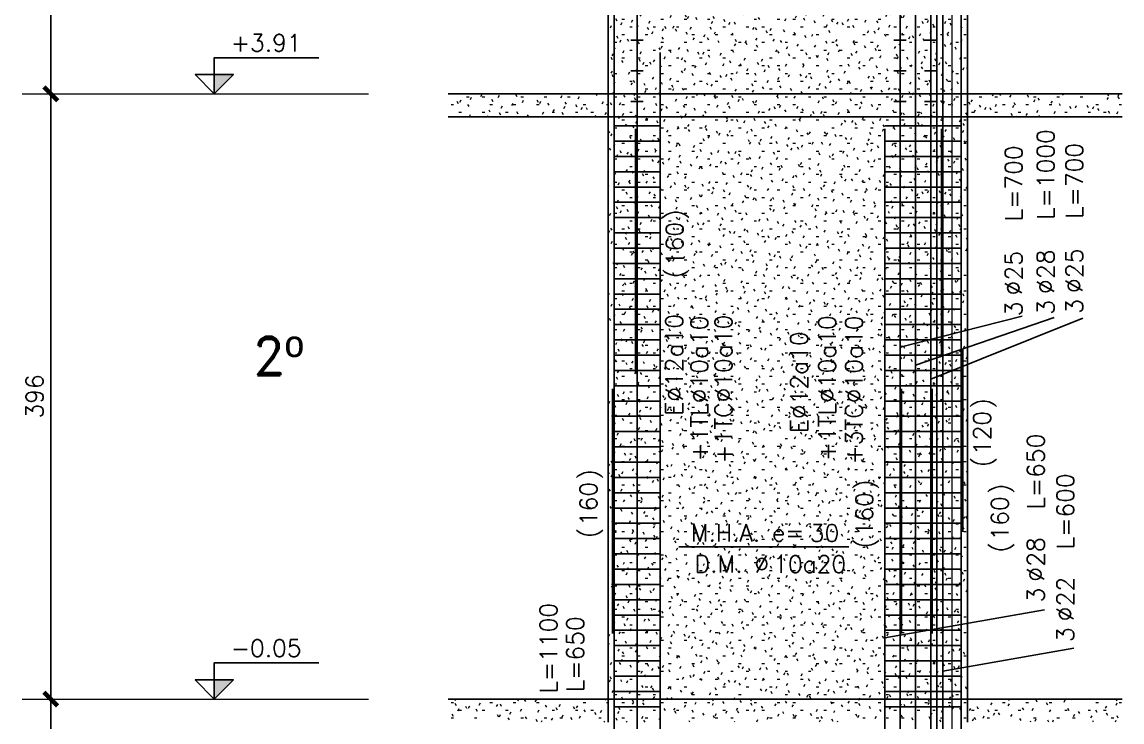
# Model space of a CAD drawing. Extents: x -58 to 5689, y 66 to 4123.
# Drawn here: x 2416 to 3136, y 2536 to 2994 of the extents above; entities that cross this region are included whole.
import ezdxf
from ezdxf.enums import TextEntityAlignment as Align

# ---------------------------------------------------------------- set-up
doc = ezdxf.new("R2010")
doc.units = 0
doc.header["$LTSCALE"] = 30
doc.header["$MEASUREMENT"] = 0
doc.linetypes.add('EJEEb$0$RLE-PROYECCION', pattern=[0.71438, 0.47625, -0.23813])
doc.layers.get('0').update_dxf_attribs({"linetype": 'CONTINUOUS'})
for name, color, linetype in [('EJEEb$0$fe', 7, 'CONTINUOUS'), ('EJEEb$0$RLA-FE', 7, 'CONTINUOUS'), ('EJEEb$0$RLA-TEXTOS-FE', 9, 'CONTINUOUS'), ('EJEEb$0$RLA-TEXTOS2', 6, 'CONTINUOUS'), ('EJEEb$0$TEXTOS-FE', 9, 'CONTINUOUS'), ('EJEEb$0$TEXTOS1', 9, 'CONTINUOUS')]:
    doc.layers.add(name, color=color, linetype=linetype)
doc.layers.add('EJEEb$0$RLA-ACHURADO', color=30, linetype='EJEEb$0$RLE-PROYECCION', lineweight=15, transparency=0.7)
for name, color, linetype, lineweight in [('EJEEb$0$RLA-CONTORNO', 30, 'CONTINUOUS', 25), ('EJEEb$0$RLA-EJES', 1, 'CONTINUOUS', 9), ('EJEEb$0$RLA-NIVEL-1', 1, 'CONTINUOUS', 9)]:
    doc.layers.add(name, color=color, linetype=linetype, lineweight=lineweight)
doc.styles.add('EJEEb$0$RomanD', font='romand__.ttf', dxfattribs={"height": 32.5})
doc.styles.add('EJEEb$0$ROMANS', font='romans.shx', dxfattribs={"height": 11.25})
doc.dimstyles.new('EJEEb$0$ING50', dxfattribs={"dimscale": 50, "dimtxt": 0.27, "dimasz": 0.3, "dimexe": 0, "dimexo": 0, "dimgap": 0.1, "dimtad": 1, "dimdec": 1, "dimzin": 12, "dimdsep": 46, "dimtxsty": 'EJEEb$0$ROMANS', "dimblk": 'EJEEb$0$TICK1', "dimblk1": 'EJEEb$0$TICK1', "dimblk2": 'EJEEb$0$TICK1', "dimcen": 0.09, "dimclrd": 2, "dimclre": 1, "dimclrt": 3, "dimadec": 0, "dimazin": 0, "dimtfac": 1, "dimtdec": 0, "dimtix": 1, "dimtmove": 2, "dimatfit": 3, "dimldrblk": 'EJEEb$0$TICK1', "dimfxl": 0, "dimfxlon": 1, "dimtolj": 1, "dimtzin": 0, "dimarcsym": 0})
pattern_1 = [(0, (-102.35, -336.7), (20.32, 5.08), [1.676, -13.564, 1.676, -13.564, -81.28]), (0, (-102.35, -336.7), (20.32, 5.08), [-30.48, 1.676, -28.804, 1.676, -13.564, -35.56]), (0, (-102.35, -336.7), (20.32, 5.08), [-76.2, 1.676, -8.484, 1.676, -23.724]), (120, (-94.73, -334.16), (-14.55941, 15.057636), [1.676, -13.564, 1.676, -13.564, -81.28]), (120, (-94.73, -334.16), (-14.55941, 15.057636), [-30.48, 1.676, -28.804, 1.676, -13.564, -35.56]), (120, (-94.73, -334.16), (-14.55941, 15.057636), [-76.2, 1.676, -8.484, 1.676, -23.724]), (240, (-92.19, -324), (-5.76059, -20.137636), [1.676, -13.564, 1.676, -13.564, -81.28]), (240, (-92.19, -324), (-5.76059, -20.137636), [-30.48, 1.676, -28.804, 1.676, -13.564, -35.56]), (240, (-92.19, -324), (-5.76059, -20.137636), [-76.2, 1.676, -8.484, 1.676, -23.724])]

# ---------------------------------------------------------------- blocks, each defined once
blk = doc.blocks.new('EJEEb$0$TICK1')
at = {"color": 2}
for points in [[(0, 0), (-1, 0)], [(0, 0), (1, 0)]]:
    blk.add_lwpolyline(points, dxfattribs=at)
at = {"color": 2, "const_width": 0.2}
blk.add_lwpolyline([(-0.3, -0.3), (0.3, 0.3)], dxfattribs=at)
blk = doc.blocks.new('EJEEb$0$DIMBLOCK4-EJE Ec')
at = {"color": 2, "lineweight": -2, "transparency": 16777216}
blk.add_line((-569.26, -386), (-569.26, -20), dxfattribs=at)
at = {"color": 2, "lineweight": -2, "transparency": 16777216, "xscale": 15, "yscale": 15, "zscale": 15}
for p, rotation in [((-569.26, -5), 90), ((-569.26, -401), 270)]:
    blk.add_blockref('EJEEb$0$TICK1', p, dxfattribs=dict(at, rotation=rotation))
at = {"color": 3, "transparency": 16777216, "insert": (-579.88, -203), "char_height": 11.25, "attachment_point": 5, "rotation": 90, "style": 'EJEEb$0$ROMANS'}
blk.add_mtext('\\A1;396', dxfattribs=at)
blk = doc.blocks.new('EJEEb$0$DIMBLOCK5-EJE Ec')
at = {"color": 2, "lineweight": -2, "transparency": 16777216}
blk.add_line((-569.26, 10), (-569.26, 376), dxfattribs=at)
at = {"color": 2, "lineweight": -2, "transparency": 16777216, "xscale": 15, "yscale": 15, "zscale": 15}
for p, rotation in [((-569.26, 391), 90), ((-569.26, -5), 270)]:
    blk.add_blockref('EJEEb$0$TICK1', p, dxfattribs=dict(at, rotation=rotation))
at = {"color": 3, "transparency": 16777216, "insert": (-579.88, 193), "char_height": 11.25, "attachment_point": 5, "rotation": 90, "style": 'EJEEb$0$ROMANS'}
blk.add_mtext('\\A1;396', dxfattribs=at)
blk = doc.blocks.new('EJEEb$0$DIMBLOCK6-EJE Ec')
at = {"color": 2, "lineweight": -2, "transparency": 16777216}
blk.add_line((-569.26, 406), (-569.26, 772), dxfattribs=at)
at = {"color": 2, "lineweight": -2, "transparency": 16777216, "xscale": 15, "yscale": 15, "zscale": 15}
for p, rotation in [((-569.26, 787), 90), ((-569.26, 391), 270)]:
    blk.add_blockref('EJEEb$0$TICK1', p, dxfattribs=dict(at, rotation=rotation))
at = {"color": 3, "transparency": 16777216, "insert": (-579.88, 589), "char_height": 11.25, "attachment_point": 5, "rotation": 90, "style": 'EJEEb$0$ROMANS'}
blk.add_mtext('\\A1;396', dxfattribs=at)
blk = doc.blocks.new('EJEEb$0$nivel-el')
blk.add_hatch(color=1).paths.add_polyline_path([(0, 0), (12.5, 12.5), (0, 12.5)])
at = {"color": 3}
blk.add_lwpolyline([(0, 0), (12.5, 12.5), (-12.5, 12.5), (0, 0), (0, 23.61), (68.35, 23.61)], dxfattribs=at)
blk.add_lwpolyline([(0, 0), (12.5, 12.5), (0, 12.5), (0, 0)])
at = {"color": 3, "style": 'EJEEb$0$ROMANS', "flags": 4}
blk.add_attdef('%%P0.00', text='', height=11.25, dxfattribs=at).set_placement((33.96, 27.67), align=Align.CENTER)
blk = doc.blocks.new('*U280')
at = {"layer": 'EJEEb$0$RLA-FE'}
for p, q in [((-0.28, 0), (1067.93, 0)), ((1067.93, 0), (1117.93, 0)), ((1118.21, 0), (1150, 0)), ((1150, 0), (1150, 0))]:
    blk.add_line(p, q, dxfattribs=at)
at = {"layer": 'EJEEb$0$RLA-FE', "color": 3, "style": 'EJEEb$0$ROMANS', "flags": 8}
for tag, p in [('F=', (483.44, 9.32)), ('NUM', (497.85, 9.32))]:
    blk.add_attdef(tag, text='', height=11.25, dxfattribs=at).set_placement(p, align=Align.RIGHT)
at = {"layer": 'EJEEb$0$RLA-FE', "color": 3, "style": 'EJEEb$0$ROMANS'}
for tag, p, flags in [('PHI', (501.46, 9.54), 14), ('DIAM', (511.6, 9.32), 12), ('MINUS', (533.62, 9.32), 13), ('MARK', (547.01, 9.32), 13), ('TEXTO_FE1', (550.31, 9.32), 8), ('TEXTO_FE2', (617.83, 9.34), 8), ('TIPO', (573.8, -75.78), 13), ('NVECES', (559.93, -94.72), 13), ('NUMFE', (563.86, -114.48), 13), ('CAPA', (572.06, -133.6), 13), ('DESPLAZA', (278.34, -151.59), 13), ('ESPACIO', (284.39, -169.95), 13), ('CANT', (298.23, -188.75), 13)]:
    blk.add_attdef(tag, p, '', height=11.25, dxfattribs=dict(at, flags=flags))
blk = doc.blocks.new('*U283')
at = {"layer": 'EJEEb$0$RLA-FE'}
for p, q in [((0, 0), (0, 0)), ((0, 0), (618.21, 0)), ((618.21, 0), (668.21, 0)), ((668.21, 0), (700, 0)), ((700, 0), (700, 0))]:
    blk.add_line(p, q, dxfattribs=at)
at = {"layer": 'EJEEb$0$RLA-FE', "color": 3, "style": 'EJEEb$0$ROMANS', "flags": 8}
for tag, p in [('F=', (440.78, 43)), ('NUM', (455.19, 43))]:
    blk.add_attdef(tag, text='', height=11.25, dxfattribs=at).set_placement(p, align=Align.RIGHT)
at = {"layer": 'EJEEb$0$RLA-FE', "color": 3, "style": 'EJEEb$0$ROMANS'}
for tag, p, flags in [('PHI', (459.09, 43.22), 14), ('DIAM', (468.94, 43), 12), ('MINUS', (490.96, 43), 13), ('MARK', (504.35, 43), 13), ('TEXTO_FE1', (507.65, 43), 8), ('TEXTO_FE2', (575.17, 43.02), 8), ('TIPO', (348.8, -75.78), 13), ('NVECES', (334.93, -94.72), 13), ('NUMFE', (338.86, -114.48), 13), ('CAPA', (347.06, -133.6), 13), ('DESPLAZA', (278.34, -151.59), 13), ('ESPACIO', (284.39, -169.95), 13), ('CANT', (298.23, -188.75), 13)]:
    blk.add_attdef(tag, p, '', height=11.25, dxfattribs=dict(at, flags=flags))
blk = doc.blocks.new('*U282')
at = {"layer": 'EJEEb$0$RLA-FE', "color": 6}
blk.add_line((0, 1), (160, 1), dxfattribs=at)
at = {"layer": 'EJEEb$0$RLA-FE', "color": 3, "style": 'EJEEb$0$ROMANS', "flags": 8}
for tag, p in [('(', (65.66, 11.14)), ('EMP', (84.68, 11.14)), (')', (103.99, 11.14))]:
    blk.add_attdef(tag, text='', height=11.25, dxfattribs=at).set_placement(p, align=Align.CENTER)
blk = doc.blocks.new('*U286')
at = {"layer": 'EJEEb$0$RLA-FE'}
for p, q in [((0, 0), (0, 0)), ((0, 0), (568.21, 0)), ((568.21, 0), (618.21, 0)), ((618.21, 0), (650, 0)), ((650, 0), (650, 0))]:
    blk.add_line(p, q, dxfattribs=at)
at = {"layer": 'EJEEb$0$RLA-FE', "color": 3, "style": 'EJEEb$0$ROMANS', "flags": 8}
for tag, p in [('F=', (209.16, 34.85)), ('NUM', (223.56, 34.85))]:
    blk.add_attdef(tag, text='', height=11.25, dxfattribs=at).set_placement(p, align=Align.RIGHT)
at = {"layer": 'EJEEb$0$RLA-FE', "color": 3, "style": 'EJEEb$0$ROMANS'}
for tag, p, flags in [('PHI', (227.46, 35.06), 14), ('DIAM', (237.32, 34.85), 12), ('MINUS', (259.33, 34.85), 13), ('MARK', (272.73, 34.85), 13), ('TEXTO_FE1', (281.48, 34.85), 8), ('TEXTO_FE2', (343.55, 34.87), 8), ('TIPO', (323.8, -75.78), 13), ('NVECES', (309.93, -94.72), 13), ('NUMFE', (313.86, -114.48), 13), ('CAPA', (322.06, -133.6), 13), ('DESPLAZA', (278.34, -151.59), 13), ('ESPACIO', (284.39, -169.95), 13), ('CANT', (298.23, -188.75), 13)]:
    blk.add_attdef(tag, p, '', height=11.25, dxfattribs=dict(at, flags=flags))
blk = doc.blocks.new('*U289')
at = {"layer": 'EJEEb$0$RLA-FE'}
for p, q in [((0, 0), (0, 0)), ((0, 0), (518.21, 0)), ((518.21, 0), (568.21, 0)), ((568.21, 0), (600, 0)), ((600, 0), (600, 0))]:
    blk.add_line(p, q, dxfattribs=at)
at = {"layer": 'EJEEb$0$RLA-FE', "color": 3, "style": 'EJEEb$0$ROMANS', "flags": 8}
for tag, p in [('F=', (271.98, 39.32)), ('NUM', (286.39, 39.32))]:
    blk.add_attdef(tag, text='', height=11.25, dxfattribs=at).set_placement(p, align=Align.RIGHT)
at = {"layer": 'EJEEb$0$RLA-FE', "color": 3, "style": 'EJEEb$0$ROMANS'}
for tag, p, flags in [('PHI', (290.29, 39.54), 14), ('DIAM', (300.14, 39.32), 12), ('MINUS', (322.16, 39.32), 13), ('MARK', (335.55, 39.32), 13), ('TEXTO_FE1', (338.85, 39.32), 8), ('TEXTO_FE2', (406.38, 39.34), 8), ('TIPO', (298.8, -75.78), 13), ('NVECES', (284.93, -94.72), 13), ('NUMFE', (288.86, -114.48), 13), ('CAPA', (297.06, -133.6), 13), ('DESPLAZA', (278.34, -151.59), 13), ('ESPACIO', (284.39, -169.95), 13), ('CANT', (298.23, -188.75), 13)]:
    blk.add_attdef(tag, p, '', height=11.25, dxfattribs=dict(at, flags=flags))
blk = doc.blocks.new('*U288')
at = {"layer": 'EJEEb$0$RLA-FE', "color": 6}
blk.add_line((0, 1), (160, 1), dxfattribs=at)
at = {"layer": 'EJEEb$0$RLA-FE', "color": 3, "style": 'EJEEb$0$ROMANS', "flags": 8}
for tag, p in [('(', (65.66, -30.15)), ('EMP', (84.68, -30.15)), (')', (103.99, -30.15))]:
    blk.add_attdef(tag, text='', height=11.25, dxfattribs=at).set_placement(p, align=Align.CENTER)
blk = doc.blocks.new('*U291')
at = {"layer": 'EJEEb$0$RLA-FE'}
for p, q in [((0, 0), (1018.21, 0)), ((1018.21, 0), (1068.21, 0)), ((1068.21, 0), (1100, 0)), ((1100, 0), (1100, 0))]:
    blk.add_line(p, q, dxfattribs=at)
at = {"layer": 'EJEEb$0$RLA-FE', "color": 3, "style": 'EJEEb$0$ROMANS', "flags": 8}
for tag, p in [('F=', (609.63, 67.35)), ('NUM', (624.04, 67.35))]:
    blk.add_attdef(tag, text='', height=11.25, dxfattribs=at).set_placement(p, align=Align.RIGHT)
at = {"layer": 'EJEEb$0$RLA-FE', "color": 3, "style": 'EJEEb$0$ROMANS'}
for tag, p, flags in [('PHI', (627.93, 67.56), 14), ('DIAM', (637.79, 67.35), 12), ('MINUS', (659.8, 67.35), 13), ('MARK', (673.2, 67.35), 13), ('TEXTO_FE1', (680.62, 67.35), 8), ('TEXTO_FE2', (725.01, 67.36), 8), ('TIPO', (548.8, -75.78), 13), ('NVECES', (534.93, -94.72), 13), ('NUMFE', (538.86, -114.48), 13), ('CAPA', (547.06, -133.6), 13), ('DESPLAZA', (278.34, -151.59), 13), ('ESPACIO', (284.39, -169.95), 13), ('CANT', (298.23, -188.75), 13)]:
    blk.add_attdef(tag, p, '', height=11.25, dxfattribs=dict(at, flags=flags))
blk = doc.blocks.new('*U296')
at = {"layer": 'EJEEb$0$RLA-FE'}
for p, q in [((0, 0), (1078.21, 0)), ((1078.21, 0), (1128.21, 0)), ((1128.21, 0), (1160, 0)), ((1160, 0), (1160, 0))]:
    blk.add_line(p, q, dxfattribs=at)
at = {"layer": 'EJEEb$0$RLA-FE', "color": 3, "style": 'EJEEb$0$ROMANS', "flags": 8}
for tag, p in [('F=', (484, -19.89)), ('NUM', (498.41, -19.89))]:
    blk.add_attdef(tag, text='', height=11.25, dxfattribs=at).set_placement(p, align=Align.RIGHT)
at = {"layer": 'EJEEb$0$RLA-FE', "color": 3, "style": 'EJEEb$0$ROMANS'}
for tag, p, flags in [('PHI', (502.3, -19.68), 12), ('DIAM', (512.16, -19.89), 12), ('MINUS', (534.18, -19.89), 13), ('MARK', (547.57, -19.89), 13), ('TEXTO_FE1', (555.31, -19.89), 8), ('TEXTO_FE2', (622.83, -19.88), 8), ('TIPO', (578.8, -57.92), 13), ('NVECES', (564.93, -76.86), 13), ('NUMFE', (568.86, -96.62), 13), ('CAPA', (577.06, -115.74), 13), ('DESPLAZA', (277.18, -134.17), 13), ('ESPACIO', (283.22, -152.53), 13), ('CANT', (297.06, -171.33), 13)]:
    blk.add_attdef(tag, p, '', height=11.25, dxfattribs=dict(at, flags=flags))
blk = doc.blocks.new('*U297')
at = {"layer": 'EJEEb$0$RLA-FE'}
for q in [(0, 0), (818.21, 0)]:
    blk.add_line((0, 0), q, dxfattribs=at)
at = {"layer": 'EJEEb$0$RLA-FE', "color": 3, "style": 'EJEEb$0$ROMANS', "flags": 8}
for tag, p in [('F=', (418.37, -31.62)), ('NUM', (432.77, -31.62))]:
    blk.add_attdef(tag, text='', height=11.25, dxfattribs=at).set_placement(p, align=Align.RIGHT)
at = {"layer": 'EJEEb$0$RLA-FE', "color": 3, "style": 'EJEEb$0$ROMANS'}
for tag, p, flags in [('PHI', (436.67, -31.4), 12), ('DIAM', (446.53, -31.62), 12), ('MINUS', (468.54, -31.62), 13), ('MARK', (481.94, -31.62), 13), ('TEXTO_FE1', (485.24, -31.62), 8), ('TEXTO_FE2', (552.76, -31.6), 8), ('TIPO', (448.8, -57.92), 13), ('NVECES', (434.93, -76.86), 13), ('NUMFE', (438.86, -96.62), 13), ('CAPA', (447.06, -115.74), 13), ('DESPLAZA', (277.18, -134.17), 13), ('ESPACIO', (283.22, -152.53), 13), ('CANT', (297.06, -171.33), 13)]:
    blk.add_attdef(tag, p, '', height=11.25, dxfattribs=dict(at, flags=flags))
blk = doc.blocks.new('*U299')
at = {"layer": 'EJEEb$0$RLA-FE', "color": 6}
blk.add_line((16.4, -1), (136.4, -1), dxfattribs=at)
at = {"layer": 'EJEEb$0$RLA-FE', "color": 3, "style": 'EJEEb$0$ROMANS', "flags": 8}
for tag, p in [('(', (45.66, -19.26)), (')', (83.99, -19.26)), ('EMP', (64.68, -19.26))]:
    blk.add_attdef(tag, text='', height=11.25, dxfattribs=at).set_placement(p, align=Align.CENTER)
blk = doc.blocks.new('*U303')
at = {"layer": 'EJEEb$0$RLA-FE'}
for p, q in [((0, 0), (0, 0)), ((0, 0), (518.21, 0)), ((518.21, 0), (568.21, 0)), ((568.21, 0), (600, 0)), ((600, 0), (600, 0))]:
    blk.add_line(p, q, dxfattribs=at)
at = {"layer": 'EJEEb$0$RLA-FE', "color": 3, "style": 'EJEEb$0$ROMANS'}
for tag, p, flags in [('TIPO', (298.8, -57.92), 13), ('NVECES', (284.93, -76.86), 13), ('PHI', (277.85, -85.47), 12), ('DIAM', (287.71, -85.68), 12), ('MINUS', (309.72, -85.68), 13), ('MARK', (323.12, -85.68), 13), ('TEXTO_FE1', (325, -85.68), 8), ('TEXTO_FE2', (392.52, -85.66), 8), ('NUMFE', (288.86, -96.62), 13), ('CAPA', (297.06, -115.74), 13), ('DESPLAZA', (277.18, -134.17), 13), ('ESPACIO', (283.22, -152.53), 13), ('CANT', (297.06, -171.33), 13)]:
    blk.add_attdef(tag, p, '', height=11.25, dxfattribs=dict(at, flags=flags))
at = {"layer": 'EJEEb$0$RLA-FE', "color": 3, "style": 'EJEEb$0$ROMANS', "flags": 8}
for tag, p in [('F=', (259.55, -85.68)), ('NUM', (273.95, -85.68))]:
    blk.add_attdef(tag, text='', height=11.25, dxfattribs=at).set_placement(p, align=Align.RIGHT)
blk = doc.blocks.new('*U305')
at = {"layer": 'EJEEb$0$RLA-FE'}
for q in [(0, 0), (878.21, 0)]:
    blk.add_line((0, 0), q, dxfattribs=at)
at = {"layer": 'EJEEb$0$RLA-FE', "color": 3, "style": 'EJEEb$0$ROMANS', "flags": 8}
for tag, p in [('F=', (286.27, -61.56)), ('NUM', (300.68, -61.56))]:
    blk.add_attdef(tag, text='', height=11.25, dxfattribs=at).set_placement(p, align=Align.RIGHT)
at = {"layer": 'EJEEb$0$RLA-FE', "color": 3, "style": 'EJEEb$0$ROMANS'}
for tag, p, flags in [('PHI', (304.58, -61.35), 12), ('DIAM', (314.43, -61.56), 12), ('MINUS', (336.45, -61.56), 13), ('MARK', (349.84, -61.56), 13), ('TEXTO_FE1', (353.14, -61.56), 8), ('TEXTO_FE2', (420.67, -61.55), 8), ('TIPO', (478.8, -57.92), 13), ('NVECES', (464.93, -76.86), 13), ('NUMFE', (468.86, -96.62), 13), ('CAPA', (477.06, -115.74), 13), ('DESPLAZA', (277.18, -134.17), 13), ('ESPACIO', (283.22, -152.53), 13), ('CANT', (297.06, -171.33), 13)]:
    blk.add_attdef(tag, p, '', height=11.25, dxfattribs=dict(at, flags=flags))
blk = doc.blocks.new('*U306')
at = {"layer": 'EJEEb$0$RLA-FE', "color": 6}
blk.add_line((0, 1), (147.5, 1), dxfattribs=at)
at = {"layer": 'EJEEb$0$RLA-FE', "color": 3, "style": 'EJEEb$0$ROMANS', "flags": 8}
for tag, p in [('(', (59.41, 9.14)), (')', (97.74, 9.14)), ('EMP', (78.43, 9.14))]:
    blk.add_attdef(tag, text='', height=11.25, dxfattribs=at).set_placement(p, align=Align.CENTER)
blk = doc.blocks.new('*U307')
at = {"layer": 'EJEEb$0$RLA-FE'}
for p, q in [((0, 0), (1068.21, 0)), ((1068.21, 0), (1118.21, 0)), ((1118.21, 0), (1150, 0)), ((1150, 0), (1150, 0))]:
    blk.add_line(p, q, dxfattribs=at)
at = {"layer": 'EJEEb$0$RLA-FE', "color": 3, "style": 'EJEEb$0$ROMANS'}
for tag, p, flags in [('TIPO', (573.8, -57.92), 13), ('PHI', (501.74, -79.68), 12), ('DIAM', (511.6, -79.89), 12), ('MINUS', (533.62, -79.89), 13), ('MARK', (547.01, -79.89), 13), ('TEXTO_FE1', (550.31, -79.89), 8), ('NVECES', (559.93, -76.86), 13), ('TEXTO_FE2', (617.83, -79.88), 8), ('NUMFE', (563.86, -96.62), 13), ('CAPA', (572.06, -115.74), 13), ('DESPLAZA', (277.18, -134.17), 13), ('ESPACIO', (283.22, -152.53), 13), ('CANT', (297.06, -171.33), 13)]:
    blk.add_attdef(tag, p, '', height=11.25, dxfattribs=dict(at, flags=flags))
at = {"layer": 'EJEEb$0$RLA-FE', "color": 3, "style": 'EJEEb$0$ROMANS', "flags": 8}
for tag, p in [('F=', (483.44, -79.89)), ('NUM', (497.85, -79.89))]:
    blk.add_attdef(tag, text='', height=11.25, dxfattribs=at).set_placement(p, align=Align.RIGHT)
blk = doc.blocks.new('*U314')
at = {"layer": 'EJEEb$0$RLA-FE'}
for p, q in [((0, 0), (0, 0)), ((0, 0), (618.21, 0)), ((618.21, 0), (668.21, 0)), ((668.21, 0), (700, 0)), ((700, 0), (700, 0))]:
    blk.add_line(p, q, dxfattribs=at)
at = {"layer": 'EJEEb$0$RLA-FE', "color": 3, "style": 'EJEEb$0$ROMANS'}
for tag, p, flags in [('TIPO', (348.8, -57.92), 13), ('NVECES', (334.93, -76.86), 13), ('NUMFE', (338.86, -96.62), 13), ('PHI', (222.59, -99.33), 12), ('DIAM', (232.45, -99.54), 12), ('MINUS', (254.47, -99.54), 13), ('MARK', (267.86, -99.54), 13), ('TEXTO_FE1', (271.16, -99.54), 8), ('TEXTO_FE2', (338.68, -99.52), 8), ('CAPA', (347.06, -115.74), 13), ('DESPLAZA', (277.18, -134.17), 13), ('ESPACIO', (283.22, -152.53), 13), ('CANT', (297.06, -171.33), 13)]:
    blk.add_attdef(tag, p, '', height=11.25, dxfattribs=dict(at, flags=flags))
at = {"layer": 'EJEEb$0$RLA-FE', "color": 3, "style": 'EJEEb$0$ROMANS', "flags": 8}
for tag, p in [('F=', (204.29, -99.54)), ('NUM', (218.7, -99.54))]:
    blk.add_attdef(tag, text='', height=11.25, dxfattribs=at).set_placement(p, align=Align.RIGHT)
blk = doc.blocks.new('*U309')
at = {"layer": 'EJEEb$0$RLA-FE', "color": 6}
blk.add_line((0, -1), (160, -1), dxfattribs=at)
at = {"layer": 'EJEEb$0$RLA-FE', "color": 3, "style": 'EJEEb$0$ROMANS', "flags": 8}
for tag, p in [('(', (56.19, -50.87)), ('EMP', (75.22, -50.87)), (')', (94.53, -50.87))]:
    blk.add_attdef(tag, text='', height=11.25, dxfattribs=at).set_placement(p, align=Align.CENTER)
blk = doc.blocks.new('*U311')
at = {"layer": 'EJEEb$0$RLA-FE'}
blk.add_line((0, 0), (918.21, 0), dxfattribs=at)
at = {"layer": 'EJEEb$0$RLA-FE', "color": 3, "style": 'EJEEb$0$ROMANS'}
for tag, p, flags in [('TIPO', (498.8, -57.92), 13), ('NVECES', (484.93, -76.86), 13), ('NUMFE', (488.86, -96.62), 13), ('PHI', (541.98, -90.65), 12), ('DIAM', (551.83, -90.87), 12), ('MINUS', (573.85, -90.87), 13), ('MARK', (587.24, -90.87), 13), ('TEXTO_FE1', (590.54, -90.87), 8), ('TEXTO_FE2', (658.06, -90.85), 8), ('CAPA', (497.06, -115.74), 13), ('DESPLAZA', (277.18, -134.17), 13), ('ESPACIO', (283.22, -152.53), 13), ('CANT', (297.06, -171.33), 13)]:
    blk.add_attdef(tag, p, '', height=11.25, dxfattribs=dict(at, flags=flags))
at = {"layer": 'EJEEb$0$RLA-FE', "color": 3, "style": 'EJEEb$0$ROMANS', "flags": 8}
for tag, p in [('F=', (523.67, -90.87)), ('NUM', (538.08, -90.87))]:
    blk.add_attdef(tag, text='', height=11.25, dxfattribs=at).set_placement(p, align=Align.RIGHT)
blk = doc.blocks.new('*U308')
at = {"layer": 'EJEEb$0$RLA-FE'}
for p, q in [((0, 0), (0, 0)), ((0, 0), (618.21, 0)), ((618.21, 0), (668.21, 0)), ((668.21, 0), (700, 0)), ((700, 0), (700, 0))]:
    blk.add_line(p, q, dxfattribs=at)
at = {"layer": 'EJEEb$0$RLA-FE', "color": 3, "style": 'EJEEb$0$ROMANS'}
for tag, p, flags in [('TIPO', (348.8, -57.92), 13), ('PHI', (221.01, -79.68), 12), ('DIAM', (230.87, -79.89), 12), ('MINUS', (252.89, -79.89), 13), ('MARK', (266.28, -79.89), 13), ('TEXTO_FE1', (269.58, -79.89), 8), ('NVECES', (334.93, -76.86), 13), ('TEXTO_FE2', (337.1, -79.88), 8), ('NUMFE', (338.86, -96.62), 13), ('CAPA', (347.06, -115.74), 13), ('DESPLAZA', (277.18, -134.17), 13), ('ESPACIO', (283.22, -152.53), 13), ('CANT', (297.06, -171.33), 13)]:
    blk.add_attdef(tag, p, '', height=11.25, dxfattribs=dict(at, flags=flags))
at = {"layer": 'EJEEb$0$RLA-FE', "color": 3, "style": 'EJEEb$0$ROMANS', "flags": 8}
for tag, p in [('F=', (202.71, -79.89)), ('NUM', (217.12, -79.89))]:
    blk.add_attdef(tag, text='', height=11.25, dxfattribs=at).set_placement(p, align=Align.RIGHT)
blk = doc.blocks.new('*U315')
at = {"layer": 'EJEEb$0$RLA-FE', "color": 6}
blk.add_line((0, -1), (160, -1), dxfattribs=at)
at = {"layer": 'EJEEb$0$RLA-FE', "color": 3, "style": 'EJEEb$0$ROMANS', "flags": 8}
for tag, p in [('(', (58.86, 17.76)), ('EMP', (77.88, 17.76)), (')', (97.19, 17.76))]:
    blk.add_attdef(tag, text='', height=11.25, dxfattribs=at).set_placement(p, align=Align.CENTER)
blk = doc.blocks.new('*U313')
at = {"layer": 'EJEEb$0$RLA-FE'}
for p, q in [((0, 0), (0, 0)), ((0, 0), (568.21, 0)), ((568.21, 0), (618.21, 0)), ((618.21, 0), (650, 0)), ((650, 0), (650, 0))]:
    blk.add_line(p, q, dxfattribs=at)
at = {"layer": 'EJEEb$0$RLA-FE', "color": 3, "style": 'EJEEb$0$ROMANS'}
for tag, p, flags in [('TIPO', (323.8, -57.92), 13), ('NVECES', (309.93, -76.86), 13), ('NUMFE', (313.86, -96.62), 13), ('PHI', (353.76, -104.16), 12), ('DIAM', (363.61, -104.37), 12), ('MINUS', (385.63, -104.37), 13), ('MARK', (399.02, -104.37), 13), ('TEXTO_FE1', (400.97, -104.37), 8), ('TEXTO_FE2', (462.3, -104.35), 8), ('CAPA', (322.06, -115.74), 13), ('DESPLAZA', (277.18, -134.17), 13), ('ESPACIO', (283.22, -152.53), 13), ('CANT', (297.06, -171.33), 13)]:
    blk.add_attdef(tag, p, '', height=11.25, dxfattribs=dict(at, flags=flags))
at = {"layer": 'EJEEb$0$RLA-FE', "color": 3, "style": 'EJEEb$0$ROMANS', "flags": 8}
for tag, p in [('F=', (335.45, -104.37)), ('NUM', (349.86, -104.37))]:
    blk.add_attdef(tag, text='', height=11.25, dxfattribs=at).set_placement(p, align=Align.RIGHT)
blk = doc.blocks.new('*U319')
at = {"layer": 'EJEEb$0$TEXTOS1', "color": 5}
blk.add_line((-55.6, 0), (55.6, 0), dxfattribs=at)
at = {"layer": 'EJEEb$0$TEXTOS-FE', "color": 9, "style": 'EJEEb$0$ROMANS'}
blk.add_text('D.M. %%C', height=11.25, dxfattribs=at).set_placement((-20.83, -16.82), align=Align.CENTER)
at = {"layer": 'EJEEb$0$TEXTOS-FE', "color": 9, "style": 'EJEEb$0$ROMANS', "flags": 12}
blk.add_attdef('MALLA_1', (6.16, -16.96), '', height=11.25, dxfattribs=at)
at = {"layer": 'EJEEb$0$TEXTOS1', "color": 9, "style": 'EJEEb$0$ROMANS'}
blk.add_text('M.H.A. e=', height=11.25, dxfattribs=at).set_placement((-10.55, 3.6), align=Align.CENTER)
at = {"layer": 'EJEEb$0$TEXTOS1', "color": 9, "style": 'EJEEb$0$ROMANS', "flags": 12}
blk.add_attdef('ESPESOR', (30.06, 3.44), '', height=11.25, dxfattribs=at)
blk = doc.blocks.new('EJEEb')
at = {"layer": 'EJEEb$0$RLA-ACHURADO'}
h = blk.add_hatch(dxfattribs=at)
h.set_pattern_fill('SAND - DENSE', color=256, style=0, pattern_type=2)
h.set_pattern_definition(pattern_1)
h.paths.add_polyline_path([(30.18, 391), (30.18, 772), (-204.82, 772), (-204.82, 391)], flags=0)
h = blk.add_hatch(dxfattribs=at)
h.set_pattern_fill('SAND - DENSE', color=256, style=0, pattern_type=2)
h.set_pattern_definition(pattern_1)
h.paths.add_polyline_path([(-309.28, 376), (131.31, 376), (131.31, 391), (-309.28, 391)], flags=0)
h = blk.add_hatch(dxfattribs=at)
h.set_pattern_fill('SAND - DENSE', color=256, style=0, pattern_type=2)
h.set_pattern_definition(pattern_1)
h.paths.add_polyline_path([(30.18, -5), (30.18, 376), (-204.82, 376), (-204.82, -5)], flags=0)
h = blk.add_hatch(dxfattribs=at)
h.set_pattern_fill('SAND - DENSE', color=256, style=0, pattern_type=2)
h.set_pattern_definition(pattern_1)
h.paths.add_polyline_path([(-309.28, -20), (131.31, -20), (131.31, -5), (-309.28, -5)], flags=0)
at = {"layer": 'EJEEb$0$fe', "color": 1}
for p, q in [((-181.82, 426), (-189.82, 426)), ((-9.82, 426), (-17.82, 426)), ((10.18, 426), (2.18, 426)), ((-181.82, 406), (-189.82, 406)), ((-9.82, 406), (-17.82, 406)), ((10.18, 406), (2.18, 406)), ((-181.82, 386), (-189.82, 386)), ((-9.82, 386), (-17.82, 386)), ((10.18, 386), (2.18, 386))]:
    blk.add_line(p, q, dxfattribs=at)
at = {"layer": 'EJEEb$0$RLA-CONTORNO'}
for p, q in [((10.18, -932), (10.18, 787)), ((-204.82, 772), (-204.82, 376)), ((30.18, 376), (30.18, 772)), ((131.31, 391), (-309.28, 391)), ((-309.28, 376), (131.31, 376)), ((-204.82, 376), (-204.82, -20)), ((30.18, -20), (30.18, 376)), ((131.31, -5), (-309.28, -5))]:
    blk.add_line(p, q, dxfattribs=at)
at = {"layer": 'EJEEb$0$RLA-CONTORNO', "color": 2}
for p, q in [((66.08, 245.48), (-13.82, 225.15)), ((87.05, 244.7), (-3.82, 213.42)), ((105.72, 244.17), (6.18, 204.29)), ((80.55, 53.41), (-23.82, 35.01)), ((99.86, 28.41), (14.18, 13.3))]:
    blk.add_line(p, q, dxfattribs=at)
at = {"layer": 'EJEEb$0$RLA-EJES'}
blk.add_line((20.18, -971.44), (20.18, 1463), dxfattribs=at)
at = {"layer": 'EJEEb$0$RLA-FE', "color": 1}
for p, q in [((-200.82, 370), (-170.82, 370)), ((-23.82, 370), (26.18, 370)), ((-200.82, 360), (-170.82, 360)), ((-23.82, 360), (26.18, 360)), ((-200.82, 350), (-170.82, 350)), ((-23.82, 350), (26.18, 350)), ((-200.82, 340), (-170.82, 340)), ((-23.82, 340), (26.18, 340)), ((-200.82, 330), (-170.82, 330)), ((-23.82, 330), (26.18, 330)), ((-200.82, 320), (-170.82, 320)), ((-23.82, 320), (26.18, 320)), ((-200.82, 310), (-170.82, 310)), ((-23.82, 310), (26.18, 310)), ((-200.82, 300), (-170.82, 300)), ((-23.82, 300), (26.18, 300)), ((-200.82, 290), (-170.82, 290)), ((-23.82, 290), (26.18, 290)), ((-200.82, 280), (-170.82, 280)), ((-23.82, 280), (26.18, 280)), ((-200.82, 270), (-170.82, 270)), ((-23.82, 270), (26.18, 270)), ((-200.82, 260), (-170.82, 260)), ((-23.82, 260), (26.18, 260)), ((-200.82, 250), (-170.82, 250)), ((-23.82, 250), (26.18, 250)), ((-200.82, 240), (-170.82, 240)), ((-23.82, 240), (26.18, 240)), ((-200.82, 230), (-170.82, 230)), ((-23.82, 230), (26.18, 230)), ((-200.82, 220), (-170.82, 220)), ((-23.82, 220), (26.18, 220)), ((-200.82, 210), (-170.82, 210)), ((-23.82, 210), (26.18, 210)), ((-200.82, 200), (-170.82, 200)), ((-23.82, 200), (26.18, 200)), ((-200.82, 190), (-170.82, 190)), ((-23.82, 190), (26.18, 190)), ((-200.82, 180), (-170.82, 180)), ((-23.82, 180), (26.18, 180)), ((-200.82, 170), (-170.82, 170)), ((-23.82, 170), (26.18, 170)), ((-200.82, 160), (-170.82, 160)), ((-23.82, 160), (26.18, 160)), ((-200.82, 150), (-170.82, 150)), ((-23.82, 150), (26.18, 150)), ((-200.82, 140), (-170.82, 140)), ((-23.82, 140), (26.18, 140)), ((-200.82, 130), (-170.82, 130)), ((-23.82, 130), (26.18, 130)), ((-200.82, 120), (-170.82, 120)), ((-23.82, 120), (26.18, 120)), ((-200.82, 110), (-170.82, 110)), ((-23.82, 110), (26.18, 110)), ((-200.82, 100), (-170.82, 100)), ((-23.82, 100), (26.18, 100)), ((-200.82, 90), (-170.82, 90)), ((-23.82, 90), (26.18, 90)), ((-200.82, 80), (-170.82, 80)), ((-23.82, 80), (26.18, 80)), ((-200.82, 70), (-170.82, 70)), ((-23.82, 70), (26.18, 70)), ((-200.82, 60), (-170.82, 60)), ((-23.82, 60), (26.18, 60)), ((-200.82, 50), (-170.82, 50)), ((-23.82, 50), (26.18, 50)), ((-200.82, 40), (-170.82, 40)), ((-23.82, 40), (26.18, 40)), ((-200.82, 30), (-170.82, 30)), ((-23.82, 30), (26.18, 30)), ((-200.82, 20), (-170.82, 20)), ((-23.82, 20), (26.18, 20)), ((-200.82, 10), (-170.82, 10)), ((-23.82, 10), (26.18, 10)), ((-200.82, 0), (-170.82, 0)), ((-23.82, 0), (26.18, 0)), ((-200.82, -10), (-170.82, -10)), ((-23.82, -10), (26.18, -10))]:
    blk.add_line(p, q, dxfattribs=at)
at = {"layer": 'EJEEb$0$RLA-NIVEL-1'}
for p, q in [((-588.1, 391), (-361.48, 391)), ((-588.1, -5), (-361.48, -5))]:
    blk.add_line(p, q, dxfattribs=at)
ref = blk.add_blockref('EJEEb$0$nivel-el', (-462.34, 391))
ref.add_attrib('%%P0.00', '+3.91', dxfattribs={"color": 3, "height": 11.25, "style": 'EJEEb$0$ROMANS'}).set_placement((-428.38, 418.67), align=Align.CENTER)
ref = blk.add_blockref('*U282', (-200.82, 38), dxfattribs=dict(rotation=90))
ref.add_attrib('EMP', '160', dxfattribs={"layer": 'EJEEb$0$RLA-FE', "color": 3, "height": 11.25, "rotation": 90, "style": 'EJEEb$0$ROMANS'}).set_placement((-211.96, 122.68), align=Align.CENTER)
ref.add_attrib('(', '(', dxfattribs={"layer": 'EJEEb$0$RLA-FE', "color": 3, "height": 11.25, "rotation": 90, "style": 'EJEEb$0$ROMANS'}).set_placement((-211.96, 103.65), align=Align.CENTER)
ref.add_attrib(')', ')', dxfattribs={"layer": 'EJEEb$0$RLA-FE', "color": 3, "height": 11.25, "rotation": 90, "style": 'EJEEb$0$ROMANS'}).set_placement((-211.96, 141.99), align=Align.CENTER)
ref = blk.add_blockref('*U319', (-102.97, 94.57))
ref.add_attrib('ESPESOR', '30', (-72.91, 98.01), dxfattribs={"layer": 'EJEEb$0$TEXTOS1', "color": 9, "height": 11.25, "style": 'EJEEb$0$ROMANS'})
ref.add_attrib('MALLA_1', '10a20', (-96.81, 77.62), dxfattribs={"layer": 'EJEEb$0$TEXTOS-FE', "color": 9, "height": 11.25, "style": 'EJEEb$0$ROMANS'})
ref = blk.add_blockref('EJEEb$0$nivel-el', (-462.34, -5))
ref.add_attrib('%%P0.00', '-0.05', dxfattribs={"color": 3, "height": 11.25, "style": 'EJEEb$0$ROMANS'}).set_placement((-428.38, 22.67), align=Align.CENTER)
at = {"layer": 'EJEEb$0$RLA-FE', "rotation": 90}
for name, p in [('*U305', (14.18, 220.5)), ('*U297', (26.18, 88)), ('*U306', (14.18, 220.5)), ('*U296', (26.18, -952)), ('*U280', (-200.82, -952)), ('*U307', (-13.82, -952)), ('*U307', (6.18, -952))]:
    blk.add_blockref(name, p, dxfattribs=at)
at = {"layer": 'EJEEb$0$RLA-FE'}
ref = blk.add_blockref('*U289', (-185.82, 208), dxfattribs=dict(at, rotation=90))
ref.add_attrib('DIAM', '25', (-225.14, 508.14), dxfattribs={"color": 3, "height": 11.25, "rotation": 90, "style": 'EJEEb$0$ROMANS'})
ref.add_attrib('NUM', '3', dxfattribs={"color": 3, "height": 11.25, "rotation": 90, "style": 'EJEEb$0$ROMANS'}).set_placement((-225.14, 494.39), align=Align.RIGHT)
ref.add_attrib('TEXTO_FE1', 'L=600', (-225.14, 546.85), dxfattribs={"color": 3, "height": 11.25, "rotation": 90, "style": 'EJEEb$0$ROMANS'})
ref = blk.add_blockref('*U283', (-200.82, 38), dxfattribs=dict(at, rotation=90))
ref.add_attrib('DIAM', '25', (-243.82, 506.94), dxfattribs={"color": 3, "height": 11.25, "rotation": 90, "style": 'EJEEb$0$ROMANS'})
ref.add_attrib('NUM', '3', dxfattribs={"color": 3, "height": 11.25, "rotation": 90, "style": 'EJEEb$0$ROMANS'}).set_placement((-243.82, 493.19), align=Align.RIGHT)
ref.add_attrib('TEXTO_FE1', 'L=700', (-243.82, 545.65), dxfattribs={"color": 3, "height": 11.25, "rotation": 90, "style": 'EJEEb$0$ROMANS'})
ref = blk.add_blockref('*U308', (-13.82, 38), dxfattribs=dict(at, rotation=90))
ref.add_attrib('DIAM', '25', (66.08, 268.86), dxfattribs={"color": 3, "height": 11.25, "rotation": 90, "style": 'EJEEb$0$ROMANS'})
ref.add_attrib('NUM', '3', dxfattribs={"color": 3, "height": 11.25, "rotation": 90, "style": 'EJEEb$0$ROMANS'}).set_placement((66.08, 255.11), align=Align.RIGHT)
ref.add_attrib('TEXTO_FE1', 'L=700', (66.08, 307.57), dxfattribs={"color": 3, "height": 11.25, "rotation": 90, "style": 'EJEEb$0$ROMANS'})
ref.add_attrib('PHI', '%%C', (65.86, 259.01), dxfattribs={"color": 3, "height": 11.25, "rotation": 90, "style": 'EJEEb$0$ROMANS'})
ref = blk.add_blockref('*U314', (6.18, 38), dxfattribs=dict(at, rotation=90))
ref.add_attrib('DIAM', '25', (105.72, 270.44), dxfattribs={"color": 3, "height": 11.25, "rotation": 90, "style": 'EJEEb$0$ROMANS'})
ref.add_attrib('NUM', '3', dxfattribs={"color": 3, "height": 11.25, "rotation": 90, "style": 'EJEEb$0$ROMANS'}).set_placement((105.72, 256.69), align=Align.RIGHT)
ref.add_attrib('TEXTO_FE1', 'L=700', (105.72, 309.16), dxfattribs={"color": 3, "height": 11.25, "rotation": 90, "style": 'EJEEb$0$ROMANS'})
ref.add_attrib('PHI', '%%C', (105.51, 260.59), dxfattribs={"color": 3, "height": 11.25, "rotation": 90, "style": 'EJEEb$0$ROMANS'})
ref = blk.add_blockref('*U311', (-3.82, -282), dxfattribs=dict(at, rotation=90))
ref.add_attrib('DIAM', '28', (87.05, 269.83), dxfattribs={"color": 3, "height": 11.25, "rotation": 90, "style": 'EJEEb$0$ROMANS'})
ref.add_attrib('NUM', '3', dxfattribs={"color": 3, "height": 11.25, "rotation": 90, "style": 'EJEEb$0$ROMANS'}).set_placement((87.05, 256.07), align=Align.RIGHT)
ref.add_attrib('TEXTO_FE1', 'L=1000', (87.05, 308.54), dxfattribs={"color": 3, "height": 11.25, "rotation": 90, "style": 'EJEEb$0$ROMANS'})
ref.add_attrib('PHI', '%%C', (86.84, 259.97), dxfattribs={"color": 3, "height": 11.25, "rotation": 90, "style": 'EJEEb$0$ROMANS'})
ref = blk.add_blockref('*U291', (-170.82, -682), dxfattribs=dict(at, rotation=90))
ref.add_attrib('TEXTO_FE1', 'L=1100', (-238.16, -1.38), dxfattribs={"color": 3, "height": 11.25, "rotation": 90, "style": 'EJEEb$0$ROMANS'})
ref = blk.add_blockref('*U286', (-185.82, -282), dxfattribs=dict(at, rotation=90))
ref.add_attrib('DIAM', '28', (-220.66, -44.69), dxfattribs={"color": 3, "height": 11.25, "rotation": 90, "style": 'EJEEb$0$ROMANS'})
ref.add_attrib('NUM', '3', dxfattribs={"color": 3, "height": 11.25, "rotation": 90, "style": 'EJEEb$0$ROMANS'}).set_placement((-220.66, -58.44), align=Align.RIGHT)
ref.add_attrib('TEXTO_FE1', 'L=650', (-220.66, -0.53), dxfattribs={"color": 3, "height": 11.25, "rotation": 90, "style": 'EJEEb$0$ROMANS'})
ref = blk.add_blockref('*U288', (-185.82, 208), dxfattribs=dict(at, rotation=90))
ref.add_attrib('EMP', '160', dxfattribs={"color": 3, "height": 11.25, "rotation": 90, "style": 'EJEEb$0$ROMANS'}).set_placement((-155.66, 292.68), align=Align.CENTER)
ref.add_attrib('(', '(', dxfattribs={"color": 3, "height": 11.25, "rotation": 90, "style": 'EJEEb$0$ROMANS'}).set_placement((-155.66, 273.65), align=Align.CENTER)
ref.add_attrib(')', ')', dxfattribs={"color": 3, "height": 11.25, "rotation": 90, "style": 'EJEEb$0$ROMANS'}).set_placement((-155.66, 311.99), align=Align.CENTER)
ref = blk.add_blockref('*U313', (-23.82, -282), dxfattribs=dict(at, rotation=90))
ref.add_attrib('DIAM', '28', (80.55, 81.61), dxfattribs={"color": 3, "height": 11.25, "rotation": 90, "style": 'EJEEb$0$ROMANS'})
ref.add_attrib('NUM', '3', dxfattribs={"color": 3, "height": 11.25, "rotation": 90, "style": 'EJEEb$0$ROMANS'}).set_placement((80.55, 67.85), align=Align.RIGHT)
ref.add_attrib('TEXTO_FE1', 'L=650', (80.55, 118.97), dxfattribs={"color": 3, "height": 11.25, "rotation": 90, "style": 'EJEEb$0$ROMANS'})
ref.add_attrib('PHI', '%%C', (80.34, 71.75), dxfattribs={"color": 3, "height": 11.25, "rotation": 90, "style": 'EJEEb$0$ROMANS'})
ref = blk.add_blockref('*U303', (14.18, -232), dxfattribs=dict(at, rotation=90))
ref.add_attrib('DIAM', '22', (99.86, 55.7), dxfattribs={"color": 3, "height": 11.25, "rotation": 90, "style": 'EJEEb$0$ROMANS'})
ref.add_attrib('NUM', '3', dxfattribs={"color": 3, "height": 11.25, "rotation": 90, "style": 'EJEEb$0$ROMANS'}).set_placement((99.86, 41.95), align=Align.RIGHT)
ref.add_attrib('TEXTO_FE1', 'L=600', (99.86, 92.99), dxfattribs={"color": 3, "height": 11.25, "rotation": 90, "style": 'EJEEb$0$ROMANS'})
ref.add_attrib('PHI', '%%C', (99.65, 45.84), dxfattribs={"color": 3, "height": 11.25, "rotation": 90, "style": 'EJEEb$0$ROMANS'})
ref = blk.add_blockref('*U299', (26.18, 88), dxfattribs=dict(at, rotation=90))
ref.add_attrib('EMP', '120', dxfattribs={"color": 3, "height": 11.25, "rotation": 90, "style": 'EJEEb$0$ROMANS'}).set_placement((45.44, 169.08), align=Align.CENTER)
ref.add_attrib('(', '(', dxfattribs={"color": 3, "height": 11.25, "rotation": 90, "style": 'EJEEb$0$ROMANS'}).set_placement((45.44, 150.05), align=Align.CENTER)
ref.add_attrib(')', ')', dxfattribs={"color": 3, "height": 11.25, "rotation": 90, "style": 'EJEEb$0$ROMANS'}).set_placement((45.44, 188.39), align=Align.CENTER)
ref = blk.add_blockref('*U315', (-13.82, 38), dxfattribs=dict(at, rotation=90))
ref.add_attrib('EMP', '160', dxfattribs={"color": 3, "height": 11.25, "rotation": 90, "style": 'EJEEb$0$ROMANS'}).set_placement((-31.58, 115.88), align=Align.CENTER)
ref.add_attrib('(', '(', dxfattribs={"color": 3, "height": 11.25, "rotation": 90, "style": 'EJEEb$0$ROMANS'}).set_placement((-31.58, 96.85), align=Align.CENTER)
ref.add_attrib(')', ')', dxfattribs={"color": 3, "height": 11.25, "rotation": 90, "style": 'EJEEb$0$ROMANS'}).set_placement((-31.58, 135.19), align=Align.CENTER)
ref = blk.add_blockref('*U309', (6.18, 38), dxfattribs=dict(at, rotation=90))
ref.add_attrib('EMP', '160', dxfattribs={"color": 3, "height": 11.25, "rotation": 90, "style": 'EJEEb$0$ROMANS'}).set_placement((57.05, 113.21), align=Align.CENTER)
ref.add_attrib('(', '(', dxfattribs={"color": 3, "height": 11.25, "rotation": 90, "style": 'EJEEb$0$ROMANS'}).set_placement((57.05, 94.19), align=Align.CENTER)
ref.add_attrib(')', ')', dxfattribs={"color": 3, "height": 11.25, "rotation": 90, "style": 'EJEEb$0$ROMANS'}).set_placement((57.05, 132.53), align=Align.CENTER)
at = {"layer": 'EJEEb$0$RLA-TEXTOS-FE', "color": 9, "style": 'EJEEb$0$ROMANS'}
for s, p in [('E%%C12a10', (-155.89, 213.65)), ('+1TC%%C10a10', (-123.67, 197.75)), ('+1TL%%C10a10', (-55.86, 198.39)), ('+1TL%%C10a10', (-139.51, 198.12)), ('+3TC%%C10a10', (-38.38, 197.24)), ('E%%C12a10', (-74.26, 202.25))]:
    blk.add_text(s, height=11.25, rotation=90, dxfattribs=at).set_placement(p, align=Align.CENTER)
at = {"layer": 'EJEEb$0$RLA-TEXTOS2', "color": 5, "insert": (-420.72, 219.46), "char_height": 25, "width": 62.4158, "attachment_point": 5, "line_spacing_factor": 0.941778, "style": 'EJEEb$0$RomanD'}
blk.add_mtext('2º', dxfattribs=at)
for base, p1, p2, picture, middle in [((-569.26, 787), (-574.26, 391), (-574.26, 787), 'EJEEb$0$DIMBLOCK6-EJE Ec', (-579.88, 589)), ((-569.26, 391), (-574.26, -5), (-574.26, 391), 'EJEEb$0$DIMBLOCK5-EJE Ec', (-579.88, 193)), ((-569.26, -5), (-574.26, -401), (-574.26, -5), 'EJEEb$0$DIMBLOCK4-EJE Ec', (-579.88, -203))]:
    dim = blk.add_linear_dim(base=base, p1=p1, p2=p2, angle=90, dimstyle='EJEEb$0$ING50')
    dim.commit()
    dim.dimension.update_dxf_attribs({"geometry": picture, "text_midpoint": middle})

msp = doc.modelspace()

# ---------------------------------------------------------------- block references
msp.add_blockref('EJEEb', (3004.22, 2555.89))

doc.saveas('drawing.dxf')
